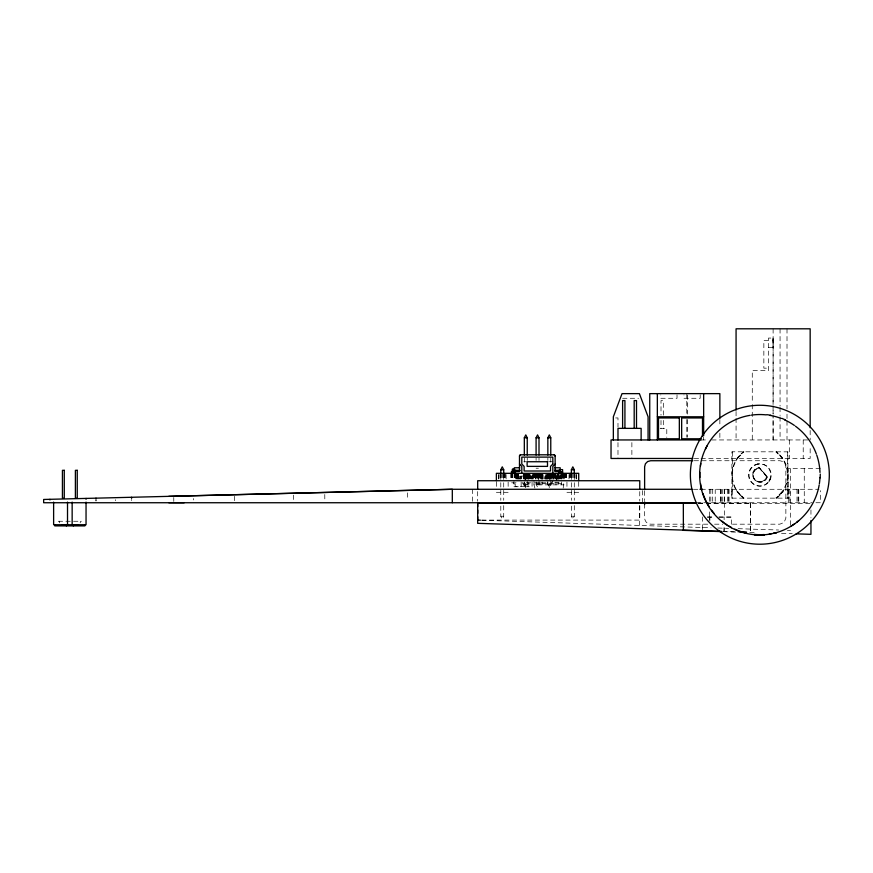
<?xml version="1.0" encoding="UTF-8"?>
<svg xmlns="http://www.w3.org/2000/svg" width="873" height="873" viewBox="0 0 873 873"><rect width="100%" height="100%" fill="white"/><g stroke="black" fill="none" stroke-linecap="round" stroke-linejoin="round"><path stroke-width="0.65" stroke-dasharray="4.37 3.27" d="M639.669 525.437L639.745 505.532M790.567 524.989L790.709 503.328M773.074 404.537L773.118 338.069L768.48 338.069L768.48 370.479L752.275 370.479L752.275 403.173M768.48 347.334L773.02 347.334L773.118 338.069M702.558 529.671L702.623 527.51M724.012 531.69L724.164 524.466M724.055 531.461L724.164 528.22M80.48 521.257L80.163 522.862M528.82 482.976L528.165 482.976L528.012 486.599L515.212 486.599L515.135 482.976L514.481 482.976L513.902 480.728M549.259 487.68L549.008 482.049M525.371 487.68L525.786 473.319M563.161 488.138L564.089 480.728M503.721 505.62L503.721 516.249L502.259 519.173L500.796 516.249L500.796 505.62M527.205 473.319L527.237 484.297L525.786 487.21L524.324 484.297L524.324 480.314M539.001 480.314L539.001 484.297L537.55 487.21L536.087 484.297L536.087 480.314M574.292 505.62L574.292 516.249L572.83 519.173L571.379 516.249L571.379 505.62M768.753 481.339L770.106 478.775M769.211 481.405L770.564 478.83M552.478 480.728L550.372 484.668L549.586 484.668M552.893 481.427L550.787 485.366L549.586 485.366M737.238 458.161L743.469 451.788A28.94 28.94 0 0 0 743.469 498.09L737.238 491.717M737.707 458.216L743.927 451.843A28.94 28.94 0 0 0 743.927 498.145L737.707 491.772M782.099 491.717L775.879 498.09A28.94 28.94 0 0 0 775.879 451.788L782.099 458.161M782.557 491.772L776.337 498.145A28.94 28.94 0 0 0 776.337 451.843L782.557 458.216M777.035 498.145L782.939 492.034L784.052 489.284M755.014 464.851A11.109 11.109 0 0 1 770.739 475.949A11.109 11.109 0 0 1 753.268 484.024A11.109 11.109 0 0 1 755.014 464.851L757.775 463.989M755.472 464.905A11.109 11.109 0 0 1 771.197 476.003A11.109 11.109 0 0 1 753.726 484.079A11.109 11.109 0 0 1 755.472 464.905L758.233 464.043M768.48 340.383L763.853 340.383L763.853 368.166L768.48 368.166M622.613 398.274L638.545 398.274M615.661 417.949L617.986 417.949L617.986 427.072M660.174 428.37L666.786 428.37L666.786 437.373M701.052 439.948L707.872 439.948M711.757 439.948L808.856 439.948M694.231 458.467L699.688 458.467M701.052 458.467L810.166 458.467L810.166 446.561M694.166 460.737L779.851 460.737L782.863 461.544L785.056 463.749L785.864 466.76L785.864 518.158L784.107 522.425L779.851 524.182L729.522 524.182M523.822 461.741L526.441 461.741M548.659 461.741L553.886 461.741M536.087 468.234L538.412 468.234M820.336 468.474L788.286 468.474L788.286 502.739M511.665 482.813L517.449 482.813M526.244 482.813L532.039 482.813M534.702 482.813L540.496 482.813M541.413 482.813L547.196 482.813M554.704 482.813L560.488 482.813M536.764 483.697L540.005 483.697M542.089 483.697L555.981 483.697M558.065 483.697L561.306 483.697M513.761 483.904L515.048 483.904M528.252 483.904L529.54 483.904M524.324 484.297L527.237 484.297M536.087 484.297L539.001 484.297M547.851 484.297L550.765 484.297L549.313 487.21L547.851 484.297L547.851 480.314M525.044 484.668L524.258 484.668L523.2 482.704M533.992 480.728L533.992 484.853L564.089 484.853M525.044 485.366L523.844 485.366L521.727 481.427M693.435 489.284L699.96 489.284M701.041 489.284L818.994 489.284M496.377 492.307L508.141 492.307M566.948 492.307L578.712 492.307M696.152 502.739L812.032 502.739M815.928 502.739L820.336 502.739L820.336 490.626M698.389 503.099L705.93 503.099M706.41 503.099L750.627 503.099M698.345 503.328L705.068 503.328M706.377 503.328L810.952 503.328M500.796 516.249L503.721 516.249M571.379 516.249L574.292 516.249M707.414 516.969L713.83 516.969M718.937 516.969L731.334 516.969L731.301 528.689M707.37 517.187L713.787 517.187M718.905 517.187L731.301 517.187M481.765 520.09L639.756 520.09L639.756 502.444M58.262 521.257L81.418 521.257M707.763 524.182L650.647 524.182C641.219 523.32 645.333 510.476 644.623 504.638M714.561 524.182L722.724 524.182M481.765 520.232L711.048 527.794M717.813 528.012L728.617 528.372M738.089 528.678L778.64 530.02M787.381 530.304L790.534 530.413M722.418 531.406L737.871 531.919M749.776 532.312L756.302 532.519M781.531 533.359L792.226 533.709M723.652 531.679L737.827 532.148M743.218 498.145L737.325 492.034L736.212 489.284M759.368 468.059L766.385 476.483L766.188 477.335A6.951 6.951 0 0 1 754.337 479.386A6.951 6.951 0 0 1 758.484 468.092L759.826 468.114L766.843 476.538L766.647 477.389A6.951 6.951 0 0 1 754.796 479.441A6.951 6.951 0 0 1 758.953 468.146M59.495 522.862L59.178 521.257M533.992 484.853L534.909 488.138M407.626 492.863L407.702 500.273M324.778 494.511L324.832 500.687M293.383 495.144L293.437 500.84M234.608 496.311L234.641 501.135M193.424 498.538L193.435 499.934M173.771 497.523L173.792 501.44M131.594 499.454L131.605 500.556M115.345 499.705L115.345 500.709M773.074 405.901L773.085 414.064L773.118 406.065M810.952 509.93L810.952 517.864M810.166 430.454L810.166 439.948M804.262 468.474L804.262 502.739M803.215 439.948L803.215 458.467M798.773 489.284L798.773 502.739M798.14 489.284L798.14 502.739M797.016 489.284L797.016 502.739M790.371 468.474L790.371 502.739M789.803 489.284L789.803 502.739M789.323 439.948L789.323 458.467M788.614 489.284L788.614 498.145L731.65 498.145L731.65 489.284M787.915 498.145L787.915 451.843L731.89 451.788L731.89 498.09M787.457 451.788L787.457 498.09M787.01 328.805L787.01 408.771M787.01 414.195L787.01 419.618M787.01 420.972L787.01 439.948M780.058 328.805L780.058 406.065M780.058 407.418L780.058 415.548M780.058 416.901L780.058 439.948M773.118 328.805L773.118 404.712M772.998 338.069L773.02 347.334M752.275 404.537L752.275 439.948M750.551 503.099L750.594 532.563M750.507 503.328L750.507 532.563M736.07 411.489L736.07 416.901M736.07 418.265L736.07 439.948M732.349 451.843L732.349 498.145M728.977 489.284L728.977 502.739M728.769 489.284L728.769 502.739M727.613 489.284L727.613 502.739M724.47 489.284L724.47 502.739M724.394 503.099L724.35 517.187M724.339 489.284L724.339 502.739M724.164 516.969L724.121 519.697M722.768 489.284L722.768 502.739M721.414 489.284L721.414 502.739M720.64 489.284L720.64 502.739M720.432 489.284L720.432 502.739M719.865 419.52L719.865 426.33M719.865 433.139L719.865 439.948M715.216 489.284L715.216 502.739M712.706 489.284L712.706 502.739M710.808 489.284L710.808 502.739M709.804 516.969L709.804 521.006M709.662 489.284L709.662 502.739M709.76 517.187L709.76 519.882M709.574 511.916L709.531 517.187M703.649 437.22L703.649 439.948M702.623 516.969L702.59 527.739M700.179 394.792L700.179 398.274L683.974 398.274L683.974 394.792M687.444 395L687.444 414.064M687.444 419.52L687.444 437.22M686.789 393.636L686.789 414.064M686.789 419.52L686.789 437.22M677.022 394.792L677.022 398.274L660.817 398.274L660.817 394.792M663.316 415.133L663.316 400.587L661.003 400.587L661.003 415.133M663.316 420.426L663.316 428.37M661.003 420.426L661.003 428.37M644.623 491.106L644.623 500.578M642.419 490.626L642.419 502.739M639.756 491.586L639.756 501.091M631.877 442.589L631.877 458.467M617.986 442.589L617.986 458.467M578.712 482.016L578.712 489.731M576.66 474.563L576.66 480.728M576.147 474.563L576.147 480.728M574.947 473.319L574.947 480.728M574.663 473.319L574.663 480.728M574.292 475.076L574.292 500.305M573.888 473.319L573.888 480.728M572.83 473.319L572.83 480.728M571.771 473.319L571.771 480.728M571.379 475.076L571.379 500.305M570.997 473.319L570.997 480.728M570.713 473.319L570.713 480.728M569.523 473.319L569.523 480.728M569.01 474.563L569.01 479.495M566.948 482.016L566.948 489.731M566.479 473.319L566.479 479.495M566.359 473.319L566.359 479.495M566.01 473.319L566.01 479.495M565.54 473.319L565.54 479.495M565.071 473.319L565.071 479.495M564.722 473.319L564.711 479.495M564.602 473.319L564.591 480.728M564.242 474.563L564.242 480.728M564.002 473.319L564.002 479.495M563.893 473.319L563.772 479.495M563.652 473.319L563.652 479.495M563.423 473.319L563.423 479.495M563.303 474.563L563.303 480.728M563.183 473.319L563.183 479.495M562.954 473.319L562.965 479.495M562.714 473.319L562.834 480.728M562.485 473.319L562.485 479.495M562.376 473.319L562.365 480.728M562.136 473.319L562.234 479.495M562.016 474.563L562.016 479.495M561.896 474.563L561.896 480.728M561.426 474.563L561.426 479.495M561.306 481.885L561.306 484.853M560.957 474.563L560.957 479.495M560.488 474.563L560.608 480.728M559.069 474.563L559.069 480.728M558.949 474.563L558.949 479.495M558.469 474.563L558.6 480.728M558.371 473.319L558.371 479.495M558.24 473.319L558.131 480.728M558 476.101L558 478.884M558.065 481.885L558.065 484.853M557.902 474.563L557.902 479.495M557.661 474.563L557.661 480.728M557.421 474.563L557.421 480.728M557.312 473.319L557.312 480.728M557.192 473.319L557.192 480.728M556.952 474.563L556.843 480.728M555.981 481.885L555.981 484.853M555.424 474.563L555.424 479.495M555.304 473.319L555.304 480.728M555.184 474.563L555.184 480.728M554.955 473.319L554.835 479.495M554.824 473.319L554.824 479.495M554.486 473.319L554.486 480.728M554.366 473.319L554.366 480.728M554.235 473.319L554.235 479.495M554.017 474.563L554.017 479.495M553.897 473.319L553.897 480.728M553.668 474.563L553.668 480.728M553.427 473.319L553.547 480.728M553.198 473.319L553.198 479.495M553.078 474.563L553.078 479.495M552.958 473.319L552.958 479.495M552.609 473.319L552.489 479.495M551.43 473.319L551.43 480.728M551.299 473.319L551.299 479.495M551.147 474.563L551.059 480.728M550.95 473.319L550.95 479.495M550.765 457.725L550.765 464.371M550.721 474.563L550.721 479.495M550.765 480.314L550.656 484.853M550.481 473.319L550.481 479.495M550.372 474.563L550.372 480.728M550.252 473.319L550.252 480.728M550.012 473.319L550.012 479.495M549.783 479.495L549.783 473.319L549.619 479.495M549.543 473.319L549.433 479.495M549.313 473.319L549.313 480.728M548.833 473.319L548.833 479.495M548.67 474.563L548.67 479.495M548.495 473.319L548.495 479.495M548.364 473.319L548.364 479.495M548.255 474.563L548.255 480.728M547.851 457.725L547.851 460.387M547.851 474.999L547.851 478.982M547.731 474.563L547.731 479.495M547.48 474.563L547.48 480.728M547.415 481.885L547.415 484.853M547.196 474.563L547.196 480.728M546.88 476.101L546.88 478.884M546.793 474.563L546.793 480.728M546.389 476.101L546.389 478.884M546.105 474.563L546.105 479.495M545.854 474.563L545.854 479.495M545.701 476.101L545.701 478.884M543.061 474.563L543.192 480.728M542.722 474.563L542.722 480.728M542.482 474.563L542.482 480.728M542.362 474.563L542.362 480.728M542.253 474.563L542.253 480.728M542.013 474.563L542.013 480.728M542.089 481.885L542.089 484.853M541.784 474.563L541.784 480.728M541.544 474.563L541.435 480.728M541.315 474.563L541.315 480.728M541.074 474.563L541.074 480.728M540.736 474.563L540.736 479.495M540.485 473.319L540.605 479.495M540.365 473.319L540.365 479.495M540.136 473.319L540.136 479.495M540.005 473.319L540.016 479.495M540.005 481.885L540.005 484.853M539.667 473.319L539.667 480.728M539.547 473.319L539.383 480.728M539.198 473.319L539.198 479.495M539.077 473.319L539.077 479.495M539.001 457.725L539.001 460.387M539.001 474.999L539.001 478.982M538.728 479.495L538.728 473.319L538.608 480.728M538.379 473.319L538.357 479.495M538.259 473.319L538.259 479.495M538.019 473.319L538.019 479.495M537.659 474.563L537.659 479.495M537.55 473.319L537.55 480.728M537.081 473.319L537.19 479.495M536.72 473.319L536.72 479.495M536.764 481.885L536.764 484.853M536.6 473.319L536.491 480.728M536.251 473.319L536.131 479.495M536.087 457.725L536.087 460.387M536.087 474.999L536.087 478.982M535.782 473.319L535.913 479.495M535.716 474.563L535.716 480.728M535.433 474.563L535.433 480.728M535.313 473.319L535.193 480.728M534.963 473.319L534.854 479.495M534.778 473.319L534.723 479.495M534.309 473.319L534.309 479.495M533.84 473.319L533.84 479.495M533.37 473.319L533.37 479.495M533.032 473.319L533.032 479.495M532.901 473.319L532.901 479.495M532.366 476.101L532.366 478.884M532.159 476.101L532.159 478.884M532.061 481.94L532.061 486.752L524.651 486.752L524.651 481.94M531.668 476.101L531.668 478.884M531.177 476.101L531.177 478.884M530.97 476.101L530.97 478.884M530.129 474.563L530.249 480.728M529.78 474.563L529.78 480.728M529.311 474.563L529.311 480.728M528.842 473.319L528.842 480.728M528.711 473.319L528.711 480.728M528.492 474.563L528.492 480.728L528.372 473.319M528.023 473.319L528.023 479.495M527.903 473.319L527.903 480.728M527.619 474.563L527.619 480.728M527.434 473.319L527.434 479.495M527.237 457.725L527.237 460.387M527.085 473.319L527.085 479.495M526.845 473.319L526.845 480.728M526.419 474.563L526.419 480.728M525.732 474.563L525.732 479.495M525.481 474.563L525.481 479.495M525.077 474.563L525.077 479.495M524.946 473.319L524.946 480.728M524.728 474.563L524.728 480.728M524.608 473.319L524.608 479.495M524.324 457.725L524.324 464.371M524.324 474.999L524.324 478.982M524.138 473.319L524.138 479.495M523.953 474.563L523.953 480.728M523.767 476.101L523.767 478.884M523.669 473.319L523.669 480.728M523.32 473.319L523.2 479.495M521.246 476.101L521.246 478.884M521.039 476.101L521.039 478.884M521.148 481.94L521.148 486.752L513.739 486.752L513.739 481.94M520.548 476.101L520.548 478.884M520.057 476.101L520.057 478.884M519.861 476.101L519.861 478.884M518.486 474.563L518.486 479.495M518.366 474.563L518.366 479.495M518.016 474.563L518.016 479.495M517.547 474.563L517.547 480.728M517.427 474.563L517.427 479.495M517.078 474.563L517.078 480.728M516.74 474.563L516.74 480.728M516.609 474.563L516.609 480.728M516.249 473.319L516.139 480.728M515.779 473.319L515.801 480.728M515.67 474.563L515.67 480.728M515.31 473.319L515.31 479.495M514.841 473.319L514.841 479.495M514.503 473.319L514.503 479.495M514.372 473.319L514.372 479.495M512.844 473.319L512.844 479.495M512.724 473.319L512.724 479.495M512.375 473.319L512.375 479.495M511.905 473.319L511.905 479.495M511.436 473.319L511.436 479.495M511.087 473.319L511.087 479.495M510.967 473.319L510.967 479.495M508.141 482.016L508.141 489.731M506.089 474.563L506.089 479.495M505.576 473.319L505.576 480.728M504.376 473.319L504.376 480.728M504.092 473.319L504.092 480.728M503.721 475.076L503.721 500.305M503.317 473.319L503.317 480.728M502.259 473.319L502.259 480.728M501.2 473.319L501.2 480.728M500.796 475.076L500.796 500.305M500.425 473.319L500.425 480.728M500.142 473.319L500.142 480.728M498.941 474.563L498.941 480.728M498.439 474.563L498.439 480.728M496.377 482.016L496.377 489.731M477.684 491.586L477.684 501.091M472.479 489.284L472.479 502.739M767.149 476.451L767.029 477.018A7.41 7.41 0 0 1 754.392 479.244A7.41 7.41 0 0 1 758.779 467.186L767.149 476.451M767.334 476.931L767.203 477.498A7.41 7.41 0 0 1 754.567 479.724A7.41 7.41 0 0 1 758.953 467.666L767.334 476.931M533.49 476.101L518.671 476.101L518.671 478.884L533.49 478.884L533.49 476.101M559.331 476.101L544.512 476.101L544.512 478.884L559.331 478.884L559.331 476.101M95.997 500.906L95.997 499.989L95.997 500.906M773.118 439.948L773.085 415.428L773.118 439.948M556.723 480.728L556.723 474.563L556.614 480.728"/><path stroke-width="1.31" d="M477.684 516.74L477.684 520.09L480.401 520.188M477.673 506.678L477.684 503.328L684.126 503.328M820.173 477.858L820.271 474.083M514.852 473.319L514.852 471.475L519.49 471.475L519.49 456.099L520.45 454.844M513.673 472.86L514.328 470.318L519.893 470.318M513.87 473.319L514.524 470.776L519.893 470.776M515.637 470.318L514.983 472.86L512.691 473.319M515.179 473.319L515.834 470.776M514.71 469.15L512.418 469.292L512.331 471.933M512.418 469.292L514.383 469.619M500.796 473.744L500.796 469.761L502.259 466.837L503.721 469.761L503.721 473.744M524.324 455.073L524.324 437.799L525.786 434.885L527.237 437.799L527.237 455.073M536.087 455.073L536.087 437.799L537.55 434.885L539.001 437.799L539.001 455.073M547.851 455.073L547.851 437.799L549.313 434.885L550.765 437.799L550.765 455.073M571.379 473.744L571.379 469.761L572.83 466.837L574.292 469.761L574.292 473.744M555.141 464.065L552.827 466.378L552.827 473.319M64.94 525.11L61.754 525.11M77.915 525.11L74.718 525.11M168.773 496.344L452.181 489.284L692.125 489.284M657.347 416.792L703.649 416.792M524.324 437.799L527.237 437.799M536.087 437.799L539.001 437.799M547.851 437.799L550.765 437.799M701.194 438.792L681.66 438.792L681.66 417.949L702.492 417.949L702.492 436.184M701.052 439.948L611.035 439.948L611.035 458.467L692.867 458.467M692.802 460.737L650.647 460.737L647.635 461.544L645.431 463.749L644.623 466.76L644.623 489.753M519.719 467.764L514.328 467.764L514.328 472.217M554.781 467.764L560.171 467.764L560.171 473.319M560.27 469.619L562.583 469.619L562.583 473.319M500.796 469.761L503.721 469.761M571.379 469.761L574.292 469.761M554.606 470.318L560.171 470.318L560.826 472.86M554.606 470.776L559.975 470.776L560.63 473.319M514.634 471.475L511.436 471.475L511.436 473.319M560.128 471.933L562.583 471.933M699.96 489.284L702.492 489.284M696.152 502.739L43.65 502.739L43.65 499.465L452.312 489.284L452.312 502.739M696.097 503.099L683.33 503.099L683.373 530.348M168.816 502.739L184.17 502.772M721.469 531.373L477.684 523.331L477.684 502.444M738.896 531.952L746.535 532.203M773.5 533.087L776.173 533.174M796.241 533.84L810.952 534.331L810.952 520.504M683.297 530.348L721.425 531.602M741.112 532.246L746.48 532.432M767.203 414.708L770.946 415.275M554.18 454.844L555.141 456.099L555.141 471.475L559.779 471.475L559.779 473.319M781.848 418.363L785.329 419.848M519.49 464.065L521.803 466.378L521.803 473.319M558.862 470.318L559.517 472.86L561.808 473.319M558.665 470.776L559.32 473.319M131.583 497.272L131.594 498.363M95.986 498.156L95.986 499.072M86.045 498.407L86.045 499.269M477.684 510.028L477.684 513.389M49.936 499.312L49.936 499.989M810.166 427.748L810.166 328.805L736.07 328.805L736.07 410.124M719.865 418.156L719.865 393.636L649.741 393.636L649.741 439.948M703.649 393.636L703.649 435.856M657.347 393.636L657.347 439.948M648.082 439.948L648.082 416.792L639.396 393.636L622.034 393.636L613.348 416.792L613.348 439.948M644.623 501.931L644.623 504.638M641.131 439.948L641.131 428.37L617.986 428.37L617.986 439.948M639.756 488.88L639.756 480.728L477.684 480.728L477.684 488.88M636.504 428.37L636.504 400.587L634.191 400.587L634.191 428.37M624.926 428.37L624.926 400.587L622.613 400.587L622.613 428.37M578.712 480.728L578.712 473.319L496.377 473.319L496.377 480.728M560.848 471.933L560.848 473.319M86.045 502.106L86.045 524.738L53.624 524.738L53.624 502.106M84.888 524.738L84.888 525.895L54.781 525.895L54.781 524.738M73.31 524.738L73.31 525.895M72.153 502.106L72.153 524.738M67.516 502.106L67.516 524.738M66.359 524.738L66.359 525.895M555.141 456.099A1.299 1.299 0 0 0 553.842 454.8L520.777 454.8A1.299 1.299 0 0 0 519.49 456.099M819.976 477.455A60.204 60.204 0 0 1 819.365 483.729M819.169 484.973A60.204 60.204 0 0 1 756.28 534.833A60.204 60.204 0 0 1 699.72 477.902A60.204 60.204 0 0 1 749.994 415.352M751.238 415.155A60.204 60.204 0 0 1 766.33 414.882M770.073 415.417A60.204 60.204 0 0 1 772.55 415.897M773.784 416.17A60.204 60.204 0 0 1 781.008 418.385M784.511 419.826A60.204 60.204 0 0 1 794.365 425.413M795.39 426.155A60.204 60.204 0 0 1 816.331 453.938M816.757 455.128A60.204 60.204 0 0 1 819.998 472.413M764.432 535.018A60.204 60.204 0 0 1 754.359 534.876M798.751 520.614A60.204 60.204 0 0 1 796.787 522.196M794.757 523.691A60.204 60.204 0 0 1 790.523 526.419M771.743 533.545A60.204 60.204 0 0 1 769.266 533.981M764.257 534.538A60.204 60.204 0 0 1 754.185 534.396M745.487 532.901A60.204 60.204 0 0 1 739.464 531.057M738.285 530.609A60.204 60.204 0 0 1 734.804 529.136M731.421 527.434A60.204 60.204 0 0 1 728.158 525.535M727.089 524.859A60.204 60.204 0 0 1 725.016 523.429M723.99 522.687A60.204 60.204 0 0 1 722.004 521.137M713.939 513.171A60.204 60.204 0 0 1 711.604 510.203M709.454 507.093A60.204 60.204 0 0 1 702.94 493.474M701.859 489.851A60.204 60.204 0 0 1 701.27 487.407M701.008 486.174A60.204 60.204 0 0 1 700.572 483.686M699.939 477.422A60.204 60.204 0 0 1 699.906 472.38M700.452 466.095A60.204 60.204 0 0 1 700.855 463.607M705.417 449.224A60.204 60.204 0 0 1 707.119 445.841M552.827 464.065L550.514 466.378L550.514 471.005L524.116 471.005L524.116 466.378L521.803 464.065L521.803 457.114L552.827 457.114L552.827 464.065M679.336 417.949L658.504 417.949L658.504 438.792L679.336 438.792L679.336 417.949M547.502 461.741L527.128 461.741L527.128 466.378L547.502 466.378L547.502 461.741M64.275 470.318L62.43 470.318L62.43 498.112L64.275 498.112L64.275 470.318M77.25 470.318L75.394 470.318L75.394 498.112L77.25 498.112L77.25 470.318M722.429 533.272A69.469 69.469 0 0 0 829.241 477.88A69.469 69.469 0 0 0 727.864 413.071A69.469 69.469 0 0 0 722.429 533.272"/></g></svg>
